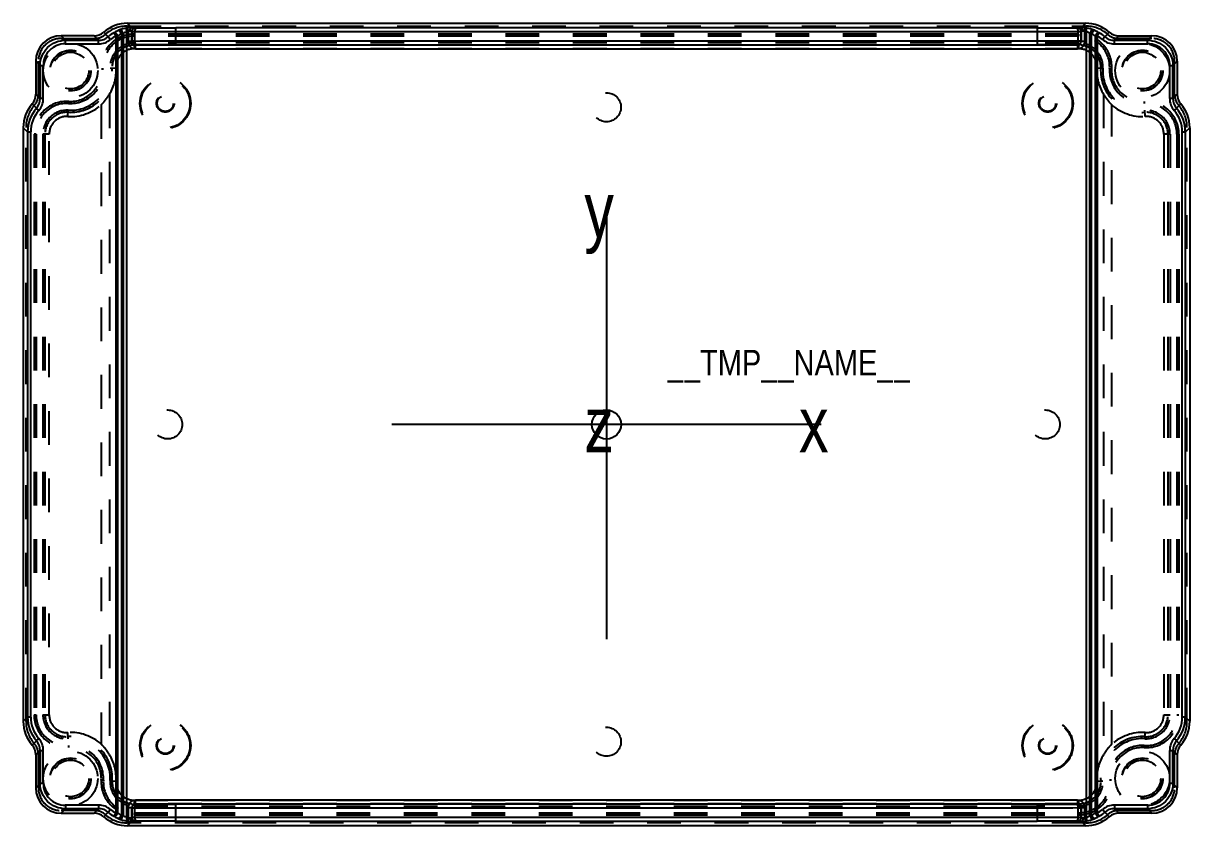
# Model space of a CAD drawing. Extents: x 0 to 841, y 0 to 594.
# Drawn here: x 257.3 to 417.2, y 247.1 to 357.1 of the extents above; entities that cross this region are included whole.
import ezdxf

# ---------------------------------------------------------------- set-up
doc = ezdxf.new("R2010")
doc.units = 0
doc.header["$LTSCALE"] = 46.255
doc.linetypes.add('HIDDEN', pattern=[0.2, 0.1, -0.1])
doc.layers.get('0').update_dxf_attribs({"linetype": 'CONTINUOUS'})
doc.layers.add('DEFAULT_2', color=8, linetype='HIDDEN')
doc.styles.get("Standard").update_dxf_attribs({"font": 'txt', "width": 0.85})
doc.styles.add('TEXTSTYLE_2', font='txt', dxfattribs={"width": 0.8})

msp = doc.modelspace()

# ---------------------------------------------------------------- linework, layer by layer
at = {"color": 7, "linetype": 'CONTINUOUS'}
for p, q in [((271.59, 357.09), (272.15, 356.52)), ((402.94, 357.09), (271.59, 357.09)), ((402.38, 356.52), (402.94, 357.09)), ((262.49, 355.39), (263.1, 354.78)), ((267.01, 355.39), (262.49, 355.39)), ((267.63, 354.77), (267.01, 355.39)), ((268.32, 355.87), (268.94, 355.26)), ((269.96, 355.38), (269.96, 248.85)), ((269.96, 355.38), (270.25, 355.38)), ((270.25, 356.09), (270.28, 356.13)), ((270.25, 248.85), (270.25, 355.38)), ((270.74, 355.63), (270.74, 248.6)), ((270.74, 355.63), (270.95, 355.63)), ((270.95, 355.63), (270.97, 355.67)), ((270.95, 248.6), (270.95, 355.63)), ((270.97, 355.67), (270.97, 248.56)), ((271.47, 355.97), (271.4, 356.47)), ((271.47, 248.26), (271.47, 355.97)), ((271.67, 356), (271.61, 356.5)), ((271.67, 356), (271.67, 354.61)), ((272.17, 354.61), (272.17, 356)), ((272.17, 356), (272.19, 355.99)), ((272.19, 355.99), (272.19, 354.63)), ((272.19, 355.99), (272.6, 355.99)), ((272.6, 354.63), (272.6, 355.99)), ((272.68, 356.49), (272.67, 356.5)), ((278.2, 354.14), (278.2, 356.47)), ((396.33, 356.47), (278.2, 356.47)), ((278.2, 355.97), (396.33, 355.97)), ((396.33, 356.47), (396.33, 354.14)), ((401.86, 356.5), (401.85, 356.49)), ((401.93, 355.99), (402.34, 355.99)), ((401.93, 354.63), (401.93, 355.99)), ((402.36, 356), (402.34, 355.99)), ((402.34, 354.63), (402.34, 355.99)), ((402.36, 356), (402.36, 354.61)), ((402.86, 356), (402.92, 356.5)), ((402.86, 354.61), (402.86, 356)), ((403.06, 355.97), (403.13, 356.47)), ((403.06, 355.97), (403.06, 248.26)), ((403.56, 248.56), (403.56, 355.67)), ((403.58, 355.63), (403.56, 355.67)), ((403.58, 355.63), (403.79, 355.63)), ((403.58, 355.63), (403.58, 248.6)), ((403.79, 248.6), (403.79, 355.63)), ((404.25, 356.13), (404.27, 356.09)), ((404.28, 355.38), (404.57, 355.38)), ((404.28, 355.38), (404.28, 248.85)), ((404.57, 355.38), (404.57, 248.85)), ((406.21, 355.87), (405.59, 355.26)), ((407.52, 355.39), (406.9, 354.77)), ((407.52, 355.39), (412.04, 355.39)), ((411.43, 354.78), (412.04, 355.39)), ((272.17, 354.61), (271.67, 354.61)), ((272.19, 354.63), (272.17, 354.61)), ((272.6, 354.63), (272.19, 354.63)), ((272.67, 353.61), (272.67, 354.11)), ((272.67, 353.61), (401.86, 353.61)), ((272.68, 354.11), (272.68, 354.13)), ((401.85, 354.11), (272.68, 354.11)), ((396.33, 354.64), (278.2, 354.64)), ((278.2, 354.14), (396.33, 354.14)), ((401.85, 354.13), (401.85, 354.11)), ((401.86, 354.11), (401.86, 353.61)), ((402.34, 354.63), (401.93, 354.63)), ((402.34, 354.63), (402.36, 354.61)), ((402.86, 354.61), (402.36, 354.61)), ((258.99, 351.89), (258.99, 347.37)), ((259.59, 351.29), (258.99, 351.89)), ((415.54, 351.89), (414.94, 351.29)), ((415.54, 351.89), (415.54, 347.37)), ((259.59, 351.29), (259.59, 346.77)), ((259.59, 351.29), (260.02, 351.29)), ((260.02, 346.77), (260.02, 351.29)), ((414.51, 351.29), (414.94, 351.29)), ((414.51, 346.77), (414.51, 351.29)), ((414.94, 346.77), (414.94, 351.29)), ((258.99, 347.37), (259.59, 346.77)), ((414.94, 346.77), (415.54, 347.37)), ((259.1, 345.46), (258.51, 346.06)), ((260.02, 346.77), (259.59, 346.77)), ((414.94, 346.77), (414.51, 346.77)), ((415.43, 345.46), (416.02, 346.06)), ((257.29, 342.79), (257.29, 261.44)), ((257.88, 342.2), (257.29, 342.79)), ((417.24, 342.79), (416.65, 342.2)), ((417.24, 342.79), (417.24, 261.44)), ((257.88, 342.2), (257.88, 262.03)), ((257.88, 342.2), (258.3, 342.2)), ((258.3, 262.03), (258.3, 342.2)), ((416.23, 342.2), (416.65, 342.2)), ((416.23, 262.03), (416.23, 342.2)), ((416.65, 262.03), (416.65, 342.2)), ((337.26, 331.55), (337.26, 272.68)), ((366.7, 302.12), (307.83, 302.12)), ((257.29, 261.44), (257.88, 262.03)), ((258.3, 262.03), (257.88, 262.03)), ((416.65, 262.03), (416.23, 262.03)), ((416.65, 262.03), (417.24, 261.44)), ((258.51, 258.17), (259.1, 258.77)), ((416.02, 258.17), (415.43, 258.77)), ((259.59, 257.46), (258.99, 256.86)), ((258.99, 256.86), (258.99, 252.34)), ((259.59, 257.46), (259.59, 252.94)), ((259.59, 257.46), (260.02, 257.46)), ((260.02, 252.94), (260.02, 257.46)), ((414.51, 257.46), (414.94, 257.46)), ((414.51, 252.94), (414.51, 257.46)), ((415.54, 256.86), (414.94, 257.46)), ((414.94, 252.94), (414.94, 257.46)), ((415.54, 256.86), (415.54, 252.34)), ((258.99, 252.34), (259.59, 252.94)), ((260.02, 252.94), (259.59, 252.94)), ((414.94, 252.94), (414.51, 252.94)), ((414.94, 252.94), (415.54, 252.34)), ((271.67, 249.62), (271.67, 248.23)), ((271.67, 249.62), (272.17, 249.62)), ((272.17, 249.62), (272.19, 249.6)), ((272.17, 248.23), (272.17, 249.62)), ((272.19, 249.6), (272.19, 248.24)), ((272.19, 249.6), (272.6, 249.6)), ((272.6, 248.24), (272.6, 249.6)), ((272.67, 250.12), (272.67, 250.62)), ((401.86, 250.62), (272.67, 250.62)), ((272.68, 250.1), (272.68, 250.12)), ((272.68, 250.12), (401.85, 250.12)), ((278.2, 247.76), (278.2, 250.09)), ((396.33, 250.09), (278.2, 250.09)), ((278.2, 249.59), (396.33, 249.59)), ((396.33, 250.09), (396.33, 247.76)), ((401.85, 250.12), (401.85, 250.1)), ((401.86, 250.62), (401.86, 250.12)), ((401.93, 249.6), (402.34, 249.6)), ((401.93, 248.24), (401.93, 249.6)), ((402.36, 249.62), (402.34, 249.6)), ((402.34, 248.24), (402.34, 249.6)), ((402.36, 249.62), (402.86, 249.62)), ((402.36, 249.62), (402.36, 248.23)), ((402.86, 248.23), (402.86, 249.62)), ((263.1, 249.45), (262.49, 248.84)), ((262.49, 248.84), (267.01, 248.84)), ((267.01, 248.84), (267.63, 249.46)), ((268.94, 248.97), (268.32, 248.36)), ((270.25, 248.85), (269.96, 248.85)), ((270.28, 248.1), (270.25, 248.14)), ((270.95, 248.6), (270.74, 248.6)), ((270.97, 248.56), (270.95, 248.6)), ((271.47, 248.26), (271.4, 247.76)), ((271.67, 248.23), (271.61, 247.73)), ((272.19, 248.24), (272.17, 248.23)), ((272.6, 248.24), (272.19, 248.24)), ((396.33, 248.26), (278.2, 248.26)), ((402.34, 248.24), (401.93, 248.24)), ((402.34, 248.24), (402.36, 248.23)), ((402.86, 248.23), (402.92, 247.73)), ((403.06, 248.26), (403.13, 247.76)), ((403.56, 248.56), (403.58, 248.6)), ((403.79, 248.6), (403.58, 248.6)), ((404.27, 248.14), (404.25, 248.1)), ((404.57, 248.85), (404.28, 248.85)), ((405.59, 248.97), (406.21, 248.36)), ((406.9, 249.46), (407.52, 248.84)), ((412.04, 248.84), (407.52, 248.84)), ((412.04, 248.84), (411.43, 249.45)), ((272.15, 247.71), (271.59, 247.14)), ((271.59, 247.14), (402.94, 247.14)), ((272.67, 247.73), (272.68, 247.74)), ((278.2, 247.76), (396.33, 247.76)), ((401.85, 247.74), (401.86, 247.73)), ((402.94, 247.14), (402.38, 247.71))]:
    msp.add_line(p, q, dxfattribs=at)
msp.add_circle((337.26, 302.12), 2, dxfattribs=at)
for centre, radius, start, end in [((267.63, 356.77), 2, 269.911, 310.7622), ((272.21, 351.46), 5.02, 119.8729, 130.7676), ((272.21, 351.43), 4.54, 119.7024, 130.5731), ((272.28, 351.53), 4.99, 113.957, 120.9708), ((269.38, 355.02), 0.936, 22.0985, 29.922), ((272.57, 351.53), 4.49, 114.0814, 121.0928), ((270.47, 355.66), 0.501, 0.1412, 112.0894), ((269.87, 355.37), 0.907, 16.719, 22.8438), ((272.15, 351.52), 5, 96.1672, 98.6658), ((272.15, 351.52), 4.5, 96.1634, 98.662), ((272.1, 352.03), 4.49, 89.2675, 96.1656), ((272.67, 356), 0.5, 90.0708, 179.9445), ((272.69, 355.99), 0.5, 90.0708, 179.9445), ((278.19, 1570.76), 1214.79, 269.73606, 270.00032), ((278.17, 1526.14), 1169.67, 269.73063, 270.00121), ((396.34, 1534.02), 1177.55, 269.99969, 270.26846), ((396.36, 1561.14), 1205.17, 269.99862, 270.26499), ((401.84, 355.99), 0.5, 0.0555, 89.9292), ((401.86, 356), 0.5, 0.0555, 89.9292), ((402.43, 352.04), 4.48, 83.8265, 90.7404), ((402.38, 351.52), 4.5, 81.338, 83.8366), ((402.38, 351.52), 5, 81.3342, 83.8328), ((404.06, 355.66), 0.501, 67.9062, 179.8633), ((404.66, 355.37), 0.907, 157.1562, 163.281), ((401.96, 351.53), 4.49, 58.9072, 65.9186), ((402.25, 351.53), 4.99, 59.0292, 66.043), ((405.15, 355.02), 0.936, 150.078, 157.9015), ((402.32, 351.43), 4.54, 49.4269, 60.2976), ((402.32, 351.46), 5.02, 49.2324, 60.1271), ((406.9, 356.77), 2, 229.2378, 270.089), ((267.62, 356.8), 2.52, 270.3549, 310.5468), ((272.66, 354.61), 0.499, 179.8868, 270.1132), ((272.69, 354.63), 0.5, 180.0842, 269.9158), ((278.17, -549.08), 903.72, 89.99816, 90.35338), ((278.19, -528.86), 883.01, 89.99959, 90.35801), ((396.34, -556.29), 910.94, 89.64802, 90.00043), ((396.35, -522.96), 877.1, 89.64078, 90.00162), ((401.84, 354.63), 0.5, 270.0842, 359.9158), ((401.86, 354.61), 0.499, 269.8868, 0.1132), ((406.91, 356.8), 2.52, 229.4532, 269.6451), ((257.6, 346.77), 1.98, 318.9598, 0.0301), ((257.55, 346.77), 2.48, 318.7799, 359.991), ((416.98, 346.77), 2.48, 180.009, 221.2201), ((416.93, 346.77), 1.98, 179.9699, 221.0402), ((262.85, 342.2), 4.97, 139.0158, 180.0049), ((262.76, 342.2), 4.45, 138.769, 179.9857), ((411.77, 342.2), 4.45, 0.0143, 41.231), ((411.67, 342.2), 4.97, 359.9951, 40.9842), ((262.85, 262.03), 4.97, 179.9951, 220.9842), ((262.76, 262.03), 4.45, 180.0143, 221.231), ((411.77, 262.03), 4.45, 318.769, 359.9857), ((411.67, 262.03), 4.97, 319.0158, 0.0049), ((257.6, 257.46), 1.98, 359.9699, 41.0402), ((257.55, 257.46), 2.48, 0.009, 41.2201), ((416.98, 257.46), 2.48, 138.7799, 179.991), ((416.93, 257.46), 1.98, 138.9598, 180.0301), ((267.62, 247.43), 2.52, 49.454, 89.6441), ((272.66, 249.62), 0.499, 89.8868, 180.1132), ((272.69, 249.6), 0.5, 90.0842, 179.9158), ((278.19, 1160.52), 910.94, 269.64802, 270.00043), ((278.17, 1127.19), 877.1, 269.64078, 270.00162), ((396.34, 1133.09), 883.01, 269.99959, 270.35801), ((396.36, 1153.31), 903.72, 269.99816, 270.35338), ((401.84, 249.6), 0.5, 0.0842, 89.9158), ((401.86, 249.62), 0.499, 359.8868, 90.1132), ((406.91, 247.43), 2.52, 90.3559, 130.546), ((267.63, 247.46), 2, 49.2379, 90.0889), ((272.21, 252.77), 5.02, 229.2324, 240.1271), ((272.21, 252.8), 4.54, 229.4269, 240.2976), ((272.28, 252.7), 4.99, 239.0292, 246.043), ((269.38, 249.21), 0.941, 329.1415, 337.8907), ((272.57, 252.7), 4.49, 238.9072, 245.9186), ((270.45, 248.6), 0.501, 247.3285, 359.8558), ((270.47, 248.57), 0.501, 247.9062, 359.8633), ((272.15, 252.71), 4.5, 261.338, 263.8366), ((272.67, 248.23), 0.5, 180.0555, 269.9292), ((272.69, 248.24), 0.5, 180.0555, 269.9292), ((278.17, -956.91), 1205.17, 89.99862, 90.26499), ((396.34, -966.53), 1214.79, 89.73606, 90.00032), ((401.84, 248.24), 0.5, 270.0708, 359.9445), ((401.86, 248.23), 0.5, 270.0708, 359.9445), ((402.38, 252.71), 4.5, 276.1634, 278.662), ((404.06, 248.57), 0.501, 180.1412, 292.0894), ((401.96, 252.7), 4.49, 294.0814, 301.0928), ((404.66, 248.86), 0.907, 196.719, 202.8438), ((402.25, 252.7), 4.99, 293.957, 300.9708), ((402.32, 252.8), 4.54, 299.7024, 310.5731), ((402.32, 252.77), 5.02, 299.8729, 310.7676), ((406.9, 247.46), 2, 89.9111, 130.7621), ((272.15, 252.71), 5, 261.3342, 263.8328), ((272.1, 252.19), 4.49, 263.8285, 270.7385), ((278.19, -929.79), 1177.55, 89.99969, 90.26846), ((396.35, -921.91), 1169.67, 89.73063, 90.00121), ((402.43, 252.2), 4.49, 269.267, 276.1661), ((402.38, 252.71), 5, 276.1672, 278.6658)]:
    msp.add_arc(centre, radius, start, end, dxfattribs=at)
for centre, major_axis, start_param, end_param in [((271.59, 352.09), (3.54, -3.54), 2.356537, 3.068278), ((402.94, 352.09), (3.54, 3.54), 0.073315, 0.785056), ((262.49, 351.89), (2.48, -2.48), 2.356537, 3.926648), ((267.01, 357.39), (-1.42, 1.42), -3.926648, -3.214907), ((407.52, 357.39), (1.42, 1.42), -3.068278, -2.356537), ((412.04, 351.89), (-2.48, -2.48), 2.356537, 3.926648), ((256.99, 347.37), (-1.42, 1.42), -3.068278, -2.356537), ((417.54, 347.37), (-1.42, -1.42), -0.785056, -0.073315), ((262.29, 342.79), (3.54, -3.54), -3.068278, -2.356537), ((412.24, 342.79), (-3.54, -3.54), 2.356537, 3.068278), ((262.29, 261.44), (3.54, 3.54), -3.926648, -3.214907), ((412.24, 261.44), (3.54, -3.54), 0.073315, 0.785056), ((256.99, 256.86), (1.42, 1.42), -0.785056, -0.073315), ((417.54, 256.86), (1.42, -1.42), -3.068278, -2.356537), ((262.49, 252.34), (2.48, 2.48), -3.926648, -2.356537), ((412.04, 252.34), (-2.48, 2.48), 2.356537, 3.926648), ((267.01, 246.84), (1.42, 1.42), 0.073315, 0.785056), ((271.59, 252.14), (3.54, 3.54), -3.068278, -2.356537), ((402.94, 252.14), (-3.54, 3.54), 2.356537, 3.068278), ((407.52, 246.84), (-1.42, 1.42), -0.785056, -0.073315)]:
    msp.add_ellipse(centre, major_axis=major_axis, ratio=0.999315, start_param=start_param, end_param=end_param, dxfattribs=at)
for points, knots in [([(269.26, 354.88), (269.22, 354.93), (269.14, 355.01), (269.04, 355.13), (268.98, 355.21), (268.94, 355.25), (268.94, 355.26)], [0, 0, 0, 0, 0.361405, 0.694761, 0.919425, 1, 1, 1, 1]), ([(270.19, 355.49), (270.16, 355.55), (270.09, 355.65), (269.94, 355.78), (269.78, 355.85), (269.71, 355.81)], [0, 0, 0, 0, 0.31769, 0.604511, 1, 1, 1, 1]), ([(269.96, 355.38), (269.9, 355.48), (269.82, 355.62), (269.74, 355.76), (269.71, 355.81)], [0, 0, 0, 0, 0.694721, 1, 1, 1, 1]), ([(270.91, 355.82), (270.86, 355.94), (270.66, 356.14), (270.37, 356.14), (270.25, 356.09)], [0, 0, 0, 0, 0.498986, 1, 1, 1, 1]), ([(270.7, 355.72), (270.68, 355.78), (270.62, 355.89), (270.49, 356.04), (270.33, 356.12), (270.25, 356.09)], [0, 0, 0, 0, 0.314294, 0.599054, 1, 1, 1, 1]), ([(270.28, 356.13), (270.29, 356.14), (270.33, 356.15), (270.39, 356.19), (270.5, 356.23), (270.63, 356.28), (270.8, 356.34), (271.05, 356.41), (271.26, 356.45), (271.4, 356.47)], [0, 0, 0, 0, 0.030083, 0.096125, 0.194654, 0.320764, 0.46943, 0.636054, 1, 1, 1, 1]), ([(270.97, 355.67), (270.97, 355.67), (270.99, 355.69), (271.02, 355.72), (271.07, 355.76), (271.16, 355.83), (271.29, 355.91), (271.41, 355.95), (271.47, 355.97)], [0, 0, 0, 0, 0.039837, 0.116592, 0.223434, 0.352901, 0.657624, 1, 1, 1, 1]), ([(271.91, 356.02), (271.89, 356.02), (271.81, 356.02), (271.73, 356.01), (271.67, 356)], [0, 0, 0, 0, 0.235698, 1, 1, 1, 1]), ([(271.91, 356.02), (271.91, 356.08), (271.92, 356.2), (271.97, 356.39), (272.08, 356.52), (272.15, 356.52)], [0, 0, 0, 0, 0.311648, 0.612637, 1, 1, 1, 1]), ([(272.17, 356), (272.16, 356.01), (272.13, 356.01), (272.09, 356.02), (272, 356.02), (271.94, 356.02), (271.91, 356.02)], [0, 0, 0, 0, 0.085103, 0.288689, 0.600603, 1, 1, 1, 1]), ([(272.15, 356.52), (272.22, 356.52), (272.35, 356.52), (272.49, 356.51), (272.58, 356.51), (272.62, 356.51), (272.65, 356.5), (272.67, 356.5), (272.67, 356.5)], [0, 0, 0, 0, 0.402813, 0.713742, 0.828926, 0.916154, 0.973782, 1, 1, 1, 1]), ([(272.68, 356.49), (272.67, 356.48), (272.64, 356.42), (272.62, 356.32), (272.6, 356.16), (272.6, 356.05), (272.6, 355.99)], [0, 0, 0, 0, 0.103345, 0.321693, 0.634923, 1, 1, 1, 1]), ([(401.93, 355.99), (401.93, 356.05), (401.93, 356.16), (401.91, 356.32), (401.89, 356.42), (401.86, 356.48), (401.84, 356.49)], [0, 0, 0, 0, 0.364913, 0.67803, 0.896571, 1, 1, 1, 1]), ([(401.86, 356.5), (401.86, 356.5), (401.88, 356.5), (401.9, 356.51), (401.95, 356.51), (402.04, 356.51), (402.18, 356.52), (402.31, 356.52), (402.38, 356.52)], [0, 0, 0, 0, 0.026218, 0.083846, 0.171074, 0.286258, 0.597187, 1, 1, 1, 1]), ([(402.62, 356.02), (402.58, 356.02), (402.52, 356.02), (402.44, 356.02), (402.4, 356.01), (402.37, 356.01), (402.36, 356)], [0, 0, 0, 0, 0.399397, 0.711311, 0.914897, 1, 1, 1, 1]), ([(402.62, 356.02), (402.62, 356.08), (402.61, 356.2), (402.55, 356.39), (402.45, 356.52), (402.38, 356.52)], [0, 0, 0, 0, 0.311648, 0.612637, 1, 1, 1, 1]), ([(402.86, 356), (402.84, 356), (402.76, 356.02), (402.68, 356.02), (402.62, 356.02)], [0, 0, 0, 0, 0.260525, 1, 1, 1, 1]), ([(403.56, 355.67), (403.55, 355.67), (403.54, 355.69), (403.51, 355.72), (403.46, 355.76), (403.37, 355.83), (403.24, 355.91), (403.12, 355.95), (403.06, 355.97)], [0, 0, 0, 0, 0.039185, 0.116533, 0.22355, 0.352766, 0.657823, 1, 1, 1, 1]), ([(403.13, 356.47), (403.27, 356.45), (403.48, 356.41), (403.73, 356.34), (403.89, 356.28), (404.03, 356.23), (404.14, 356.19), (404.2, 356.15), (404.24, 356.14), (404.25, 356.13)], [0, 0, 0, 0, 0.363946, 0.53057, 0.679236, 0.805344, 0.903875, 0.969917, 1, 1, 1, 1]), ([(404.27, 356.09), (404.16, 356.14), (403.87, 356.14), (403.67, 355.94), (403.62, 355.82)], [0, 0, 0, 0, 0.501014, 1, 1, 1, 1]), ([(404.27, 356.09), (404.2, 356.12), (404.04, 356.04), (403.91, 355.89), (403.85, 355.78), (403.83, 355.72)], [0, 0, 0, 0, 0.400666, 0.685548, 1, 1, 1, 1]), ([(404.82, 355.81), (404.74, 355.85), (404.58, 355.78), (404.44, 355.65), (404.37, 355.55), (404.34, 355.49)], [0, 0, 0, 0, 0.395517, 0.682514, 1, 1, 1, 1]), ([(404.82, 355.81), (404.79, 355.76), (404.71, 355.62), (404.63, 355.48), (404.57, 355.38)], [0, 0, 0, 0, 0.305003, 1, 1, 1, 1]), ([(405.27, 354.88), (405.31, 354.93), (405.39, 355.01), (405.49, 355.13), (405.55, 355.21), (405.59, 355.25), (405.59, 355.26)], [0, 0, 0, 0, 0.361405, 0.694761, 0.919425, 1, 1, 1, 1]), ([(259.59, 351.29), (259.59, 351.75), (259.77, 352.67), (260.56, 353.83), (261.72, 354.6), (262.64, 354.78), (263.1, 354.78)], [0, 0, 0, 0, 0.251244, 0.501082, 0.750495, 1, 1, 1, 1]), ([(263.03, 354.28), (262.64, 354.28), (261.85, 354.12), (260.85, 353.46), (260.18, 352.47), (260.02, 351.68), (260.02, 351.29)], [0, 0, 0, 0, 0.250311, 0.50005, 0.749545, 1, 1, 1, 1]), ([(263.03, 354.28), (263.41, 354.28), (264.95, 354.28), (266.48, 354.28), (267.63, 354.28)], [0, 0, 0, 0, 0.249604, 1, 1, 1, 1]), ([(263.05, 354.28), (263.05, 354.34), (263.05, 354.46), (263.06, 354.6), (263.07, 354.69), (263.08, 354.74), (263.09, 354.77), (263.09, 354.78), (263.1, 354.78)], [0, 0, 0, 0, 0.358819, 0.69083, 0.819803, 0.914895, 0.973367, 1, 1, 1, 1]), ([(263.1, 354.78), (263.47, 354.78), (264.98, 354.78), (266.49, 354.78), (267.63, 354.77)], [0, 0, 0, 0, 0.249607, 1, 1, 1, 1]), ([(267.61, 354.27), (267.61, 354.33), (267.61, 354.45), (267.62, 354.59), (267.62, 354.68), (267.62, 354.73), (267.63, 354.76), (267.63, 354.77), (267.63, 354.77)], [0, 0, 0, 0, 0.362316, 0.697048, 0.826852, 0.921353, 0.978115, 1, 1, 1, 1]), ([(271.67, 354.61), (271.67, 354.48), (271.72, 354.21), (271.94, 353.88), (272.27, 353.66), (272.54, 353.61), (272.67, 353.61)], [0, 0, 0, 0, 0.249995, 0.49997, 0.749978, 1, 1, 1, 1]), ([(272.6, 354.63), (272.6, 354.56), (272.6, 354.45), (272.62, 354.29), (272.64, 354.19), (272.67, 354.13), (272.68, 354.13)], [0, 0, 0, 0, 0.363354, 0.675734, 0.894892, 1, 1, 1, 1]), ([(401.84, 354.13), (401.86, 354.13), (401.89, 354.19), (401.91, 354.29), (401.93, 354.45), (401.93, 354.56), (401.93, 354.63)], [0, 0, 0, 0, 0.105026, 0.323996, 0.636486, 1, 1, 1, 1]), ([(401.86, 353.61), (401.99, 353.61), (402.26, 353.66), (402.59, 353.88), (402.81, 354.21), (402.86, 354.48), (402.86, 354.61)], [0, 0, 0, 0, 0.249995, 0.49997, 0.749978, 1, 1, 1, 1]), ([(406.9, 354.77), (408.03, 354.78), (409.54, 354.78), (411.06, 354.78), (411.43, 354.78)], [0, 0, 0, 0, 0.750393, 1, 1, 1, 1]), ([(406.92, 354.27), (406.92, 354.33), (406.92, 354.45), (406.91, 354.59), (406.91, 354.68), (406.91, 354.73), (406.9, 354.76), (406.9, 354.77), (406.9, 354.77)], [0, 0, 0, 0, 0.362317, 0.697049, 0.826853, 0.921354, 0.978116, 1, 1, 1, 1]), ([(406.9, 354.28), (408.05, 354.28), (409.58, 354.28), (411.12, 354.28), (411.5, 354.28)], [0, 0, 0, 0, 0.750396, 1, 1, 1, 1]), ([(411.48, 354.28), (411.48, 354.34), (411.48, 354.46), (411.47, 354.6), (411.46, 354.69), (411.45, 354.74), (411.44, 354.77), (411.44, 354.78), (411.43, 354.78)], [0, 0, 0, 0, 0.358818, 0.690829, 0.819801, 0.914895, 0.973366, 1, 1, 1, 1]), ([(411.43, 354.78), (411.89, 354.78), (412.81, 354.6), (413.97, 353.83), (414.76, 352.67), (414.94, 351.75), (414.94, 351.29)], [0, 0, 0, 0, 0.249505, 0.498918, 0.748756, 1, 1, 1, 1]), ([(414.51, 351.29), (414.51, 351.68), (414.35, 352.47), (413.68, 353.46), (412.68, 354.12), (411.89, 354.28), (411.5, 354.28)], [0, 0, 0, 0, 0.250455, 0.49995, 0.749691, 1, 1, 1, 1]), ([(259.41, 345.14), (259.37, 345.17), (259.29, 345.24), (259.19, 345.34), (259.13, 345.41), (259.11, 345.45), (259.1, 345.46), (259.1, 345.46)], [0, 0, 0, 0, 0.365474, 0.692465, 0.912371, 0.971491, 1, 1, 1, 1]), ([(415.12, 345.14), (415.16, 345.17), (415.24, 345.24), (415.34, 345.34), (415.4, 345.41), (415.42, 345.45), (415.43, 345.46), (415.43, 345.46)], [0, 0, 0, 0, 0.365474, 0.692465, 0.912371, 0.971491, 1, 1, 1, 1]), ([(259.41, 259.09), (259.37, 259.06), (259.29, 258.99), (259.19, 258.89), (259.13, 258.82), (259.11, 258.78), (259.1, 258.77), (259.1, 258.77)], [0, 0, 0, 0, 0.365474, 0.692465, 0.912371, 0.971491, 1, 1, 1, 1]), ([(415.12, 259.09), (415.16, 259.06), (415.24, 258.99), (415.34, 258.89), (415.4, 258.82), (415.42, 258.78), (415.43, 258.77), (415.43, 258.77)], [0, 0, 0, 0, 0.365474, 0.692465, 0.912371, 0.971491, 1, 1, 1, 1]), ([(263.1, 249.45), (262.64, 249.45), (261.72, 249.63), (260.56, 250.4), (259.77, 251.56), (259.59, 252.48), (259.59, 252.94)], [0, 0, 0, 0, 0.250063, 0.499362, 0.749309, 1, 1, 1, 1]), ([(260.02, 252.94), (260.02, 252.55), (260.18, 251.76), (260.85, 250.77), (261.85, 250.11), (262.64, 249.95), (263.03, 249.95)], [0, 0, 0, 0, 0.249893, 0.499495, 0.749126, 1, 1, 1, 1]), ([(414.94, 252.94), (414.94, 252.48), (414.76, 251.56), (413.97, 250.4), (412.81, 249.63), (411.89, 249.45), (411.43, 249.45)], [0, 0, 0, 0, 0.250691, 0.500638, 0.749937, 1, 1, 1, 1]), ([(411.5, 249.95), (411.89, 249.95), (412.68, 250.11), (413.68, 250.77), (414.35, 251.76), (414.51, 252.55), (414.51, 252.94)], [0, 0, 0, 0, 0.250874, 0.500506, 0.750107, 1, 1, 1, 1]), ([(267.63, 249.95), (266.48, 249.95), (264.95, 249.95), (263.41, 249.95), (263.03, 249.95)], [0, 0, 0, 0, 0.750396, 1, 1, 1, 1]), ([(263.05, 249.95), (263.05, 249.89), (263.05, 249.77), (263.06, 249.63), (263.07, 249.54), (263.08, 249.49), (263.09, 249.46), (263.09, 249.45), (263.1, 249.45)], [0, 0, 0, 0, 0.358818, 0.690829, 0.819801, 0.914895, 0.973366, 1, 1, 1, 1]), ([(267.61, 249.96), (267.61, 249.9), (267.61, 249.78), (267.62, 249.64), (267.62, 249.55), (267.62, 249.5), (267.63, 249.47), (267.63, 249.46), (267.63, 249.46)], [0, 0, 0, 0, 0.362317, 0.697049, 0.826853, 0.921354, 0.978116, 1, 1, 1, 1]), ([(272.67, 250.62), (272.54, 250.62), (272.27, 250.57), (271.94, 250.35), (271.72, 250.02), (271.67, 249.75), (271.67, 249.62)], [0, 0, 0, 0, 0.249995, 0.49997, 0.749978, 1, 1, 1, 1]), ([(272.68, 250.1), (272.67, 250.1), (272.64, 250.04), (272.62, 249.94), (272.6, 249.78), (272.6, 249.67), (272.6, 249.6)], [0, 0, 0, 0, 0.105026, 0.323996, 0.636486, 1, 1, 1, 1]), ([(401.93, 249.6), (401.93, 249.67), (401.93, 249.78), (401.91, 249.94), (401.89, 250.04), (401.86, 250.1), (401.84, 250.1)], [0, 0, 0, 0, 0.363354, 0.675734, 0.894892, 1, 1, 1, 1]), ([(402.86, 249.62), (402.86, 249.75), (402.81, 250.02), (402.59, 250.35), (402.26, 250.57), (401.99, 250.62), (401.86, 250.62)], [0, 0, 0, 0, 0.249995, 0.49997, 0.749978, 1, 1, 1, 1]), ([(406.92, 249.96), (406.92, 249.9), (406.92, 249.78), (406.91, 249.64), (406.91, 249.55), (406.91, 249.5), (406.9, 249.47), (406.9, 249.46), (406.9, 249.46)], [0, 0, 0, 0, 0.362316, 0.697048, 0.826852, 0.921353, 0.978115, 1, 1, 1, 1]), ([(411.5, 249.95), (411.12, 249.95), (409.58, 249.95), (408.05, 249.95), (406.9, 249.95)], [0, 0, 0, 0, 0.249604, 1, 1, 1, 1]), ([(411.48, 249.95), (411.48, 249.89), (411.48, 249.77), (411.47, 249.63), (411.46, 249.54), (411.45, 249.49), (411.44, 249.46), (411.44, 249.45), (411.43, 249.45)], [0, 0, 0, 0, 0.358819, 0.69083, 0.819803, 0.914895, 0.973367, 1, 1, 1, 1]), ([(267.63, 249.46), (266.49, 249.45), (264.98, 249.45), (263.47, 249.45), (263.1, 249.45)], [0, 0, 0, 0, 0.750393, 1, 1, 1, 1]), ([(269.26, 249.35), (269.22, 249.3), (269.14, 249.22), (269.04, 249.1), (268.98, 249.02), (268.94, 248.98), (268.94, 248.97)], [0, 0, 0, 0, 0.361405, 0.694761, 0.919425, 1, 1, 1, 1]), ([(269.71, 248.42), (269.74, 248.47), (269.82, 248.61), (269.9, 248.75), (269.96, 248.85)], [0, 0, 0, 0, 0.305003, 1, 1, 1, 1]), ([(269.71, 248.42), (269.78, 248.39), (269.94, 248.44), (270.08, 248.57), (270.15, 248.67), (270.18, 248.73)], [0, 0, 0, 0, 0.395704, 0.681884, 1, 1, 1, 1]), ([(270.25, 248.14), (270.34, 248.11), (270.52, 248.21), (270.65, 248.4), (270.71, 248.53), (270.74, 248.6)], [0, 0, 0, 0, 0.401072, 0.690823, 1, 1, 1, 1]), ([(271.4, 247.76), (271.26, 247.78), (271.05, 247.82), (270.8, 247.89), (270.63, 247.95), (270.5, 248), (270.39, 248.04), (270.33, 248.08), (270.29, 248.09), (270.28, 248.1)], [0, 0, 0, 0, 0.364608, 0.530673, 0.679443, 0.805438, 0.904127, 0.970179, 1, 1, 1, 1]), ([(271.47, 248.26), (271.41, 248.28), (271.29, 248.32), (271.16, 248.4), (271.07, 248.47), (271.02, 248.51), (270.99, 248.54), (270.97, 248.56), (270.97, 248.56)], [0, 0, 0, 0, 0.342178, 0.647257, 0.776455, 0.883439, 0.960837, 1, 1, 1, 1]), ([(271.67, 248.23), (271.69, 248.23), (271.77, 248.21), (271.85, 248.21), (271.91, 248.21)], [0, 0, 0, 0, 0.260522, 1, 1, 1, 1]), ([(271.91, 248.21), (271.94, 248.21), (272, 248.21), (272.09, 248.21), (272.13, 248.22), (272.16, 248.22), (272.17, 248.23)], [0, 0, 0, 0, 0.399397, 0.711311, 0.914897, 1, 1, 1, 1]), ([(271.91, 248.21), (271.91, 248.15), (271.92, 248.03), (271.97, 247.84), (272.08, 247.71), (272.15, 247.71)], [0, 0, 0, 0, 0.311648, 0.612637, 1, 1, 1, 1]), ([(272.6, 248.24), (272.6, 248.18), (272.6, 248.07), (272.62, 247.91), (272.64, 247.81), (272.67, 247.75), (272.68, 247.74)], [0, 0, 0, 0, 0.364913, 0.67803, 0.896571, 1, 1, 1, 1]), ([(401.84, 247.74), (401.86, 247.75), (401.89, 247.81), (401.91, 247.91), (401.93, 248.07), (401.93, 248.18), (401.93, 248.24)], [0, 0, 0, 0, 0.103345, 0.321693, 0.634923, 1, 1, 1, 1]), ([(402.36, 248.23), (402.37, 248.22), (402.4, 248.22), (402.44, 248.21), (402.52, 248.21), (402.58, 248.21), (402.62, 248.21)], [0, 0, 0, 0, 0.085103, 0.288689, 0.600603, 1, 1, 1, 1]), ([(402.62, 248.21), (402.62, 248.15), (402.61, 248.03), (402.55, 247.84), (402.45, 247.71), (402.38, 247.71)], [0, 0, 0, 0, 0.311648, 0.612637, 1, 1, 1, 1]), ([(402.62, 248.21), (402.64, 248.21), (402.72, 248.21), (402.8, 248.22), (402.86, 248.23)], [0, 0, 0, 0, 0.235696, 1, 1, 1, 1]), ([(403.06, 248.26), (403.12, 248.28), (403.24, 248.32), (403.37, 248.4), (403.46, 248.47), (403.51, 248.51), (403.54, 248.54), (403.55, 248.56), (403.56, 248.56)], [0, 0, 0, 0, 0.342179, 0.647246, 0.776459, 0.88344, 0.960836, 1, 1, 1, 1]), ([(404.25, 248.1), (404.24, 248.09), (404.2, 248.08), (404.14, 248.04), (404.03, 248), (403.89, 247.95), (403.73, 247.89), (403.48, 247.82), (403.27, 247.78), (403.13, 247.76)], [0, 0, 0, 0, 0.029821, 0.095873, 0.194562, 0.320557, 0.469311, 0.635392, 1, 1, 1, 1]), ([(403.62, 248.41), (403.67, 248.29), (403.87, 248.09), (404.16, 248.09), (404.27, 248.14)], [0, 0, 0, 0, 0.498986, 1, 1, 1, 1]), ([(404.27, 248.14), (404.2, 248.11), (404.04, 248.19), (403.91, 248.34), (403.85, 248.45), (403.83, 248.51)], [0, 0, 0, 0, 0.401048, 0.685941, 1, 1, 1, 1]), ([(404.36, 248.7), (404.39, 248.65), (404.46, 248.56), (404.6, 248.44), (404.75, 248.39), (404.82, 248.42)], [0, 0, 0, 0, 0.319018, 0.603607, 1, 1, 1, 1]), ([(404.57, 248.85), (404.63, 248.75), (404.71, 248.61), (404.79, 248.47), (404.82, 248.42)], [0, 0, 0, 0, 0.694721, 1, 1, 1, 1]), ([(405.27, 249.35), (405.31, 249.3), (405.39, 249.22), (405.49, 249.1), (405.55, 249.02), (405.59, 248.98), (405.59, 248.97)], [0, 0, 0, 0, 0.361405, 0.694761, 0.919425, 1, 1, 1, 1]), ([(411.43, 249.45), (411.06, 249.45), (409.54, 249.45), (408.03, 249.45), (406.9, 249.46)], [0, 0, 0, 0, 0.249607, 1, 1, 1, 1]), ([(272.67, 247.73), (272.67, 247.73), (272.65, 247.73), (272.62, 247.72), (272.58, 247.72), (272.49, 247.72), (272.35, 247.71), (272.22, 247.71), (272.15, 247.71)], [0, 0, 0, 0, 0.026218, 0.083846, 0.171074, 0.286258, 0.597187, 1, 1, 1, 1]), ([(402.38, 247.71), (402.31, 247.71), (402.18, 247.71), (402.04, 247.72), (401.95, 247.72), (401.9, 247.72), (401.88, 247.73), (401.86, 247.73), (401.86, 247.73)], [0, 0, 0, 0, 0.402813, 0.713742, 0.828926, 0.916154, 0.973782, 1, 1, 1, 1])]:
    msp.add_open_spline(points, degree=3, knots=knots, dxfattribs=at)
for points in [[(270.95, 355.63), (270.95, 355.7), (270.93, 355.76), (270.91, 355.82)], [(403.62, 355.82), (403.6, 355.76), (403.58, 355.7), (403.58, 355.63)], [(403.58, 248.6), (403.58, 248.53), (403.6, 248.47), (403.62, 248.41)], [(404.28, 248.85), (404.3, 248.8), (404.33, 248.75), (404.36, 248.7)]]:
    msp.add_open_spline(points, degree=3, dxfattribs=at)
at = {"layer": 'DEFAULT_2', "color": 8, "linetype": 'HIDDEN'}
for p, q in [((271.56, 356.72), (402.97, 356.72)), ((272.48, 355.62), (272.48, 355.33)), ((402.05, 355.62), (272.48, 355.62)), ((402.05, 355.33), (272.48, 355.33)), ((402.05, 355.33), (402.05, 355.62)), ((262.46, 355.02), (266.99, 355.02)), ((272.48, 354.4), (272.48, 353.59)), ((402.05, 354.4), (272.48, 354.4)), ((402.05, 354.12), (272.48, 354.12)), ((402.05, 353.59), (272.48, 353.59)), ((402.05, 353.59), (402.05, 354.4)), ((412.07, 355.02), (407.54, 355.02)), ((259.36, 347.39), (259.36, 351.92)), ((415.16, 347.39), (415.16, 351.92)), ((267.99, 350.86), (268.27, 350.87)), ((269.2, 350.93), (270.01, 350.97)), ((404.52, 350.97), (405.33, 350.93)), ((406.54, 350.86), (406.26, 350.87)), ((269.09, 347.35), (269.09, 256.88)), ((405.44, 347.35), (405.44, 256.88)), ((263.52, 346.39), (263.51, 346.11)), ((267.96, 345.91), (267.96, 258.32)), ((406.57, 258.32), (406.57, 345.91)), ((411.01, 346.39), (411.02, 346.11)), ((263.4, 344.33), (263.45, 345.18)), ((411.13, 344.33), (411.08, 345.18)), ((257.66, 261.41), (257.66, 342.82)), ((416.86, 261.41), (416.86, 342.82)), ((258.76, 341.9), (258.76, 262.33)), ((259.05, 341.9), (258.76, 341.9)), ((259.05, 341.9), (259.05, 262.33)), ((259.98, 341.9), (259.98, 262.33)), ((260.82, 341.9), (259.98, 341.9)), ((260.26, 341.9), (260.26, 262.33)), ((260.82, 262.33), (260.82, 341.9)), ((414.55, 341.9), (413.7, 341.9)), ((413.7, 341.9), (413.7, 262.33)), ((414.26, 341.9), (414.26, 262.33)), ((414.55, 341.9), (414.55, 262.33)), ((415.76, 341.9), (415.48, 341.9)), ((415.48, 341.9), (415.48, 262.33)), ((415.76, 341.9), (415.76, 262.33)), ((258.76, 262.33), (259.05, 262.33)), ((259.98, 262.33), (260.82, 262.33)), ((413.7, 262.33), (414.55, 262.33)), ((415.48, 262.33), (415.76, 262.33)), ((263.45, 259.05), (263.4, 259.9)), ((411.08, 259.05), (411.13, 259.9)), ((263.52, 257.84), (263.51, 258.12)), ((411.01, 257.84), (411.02, 258.12)), ((259.36, 252.31), (259.36, 256.84)), ((415.16, 252.31), (415.16, 256.84)), ((267.99, 253.37), (268.27, 253.36)), ((269.2, 253.3), (270.01, 253.26)), ((404.52, 253.26), (405.33, 253.3)), ((406.54, 253.37), (406.26, 253.36)), ((272.48, 250.64), (272.48, 249.83)), ((272.48, 250.64), (402.05, 250.64)), ((402.05, 250.12), (272.48, 250.12)), ((272.48, 249.83), (402.05, 249.83)), ((402.05, 249.83), (402.05, 250.64)), ((266.99, 249.22), (262.46, 249.22)), ((272.48, 248.9), (272.48, 248.62)), ((272.48, 248.9), (402.05, 248.9)), ((272.48, 248.62), (402.05, 248.62)), ((402.05, 248.62), (402.05, 248.9)), ((407.54, 249.22), (412.07, 249.22)), ((402.97, 247.52), (271.56, 247.52))]:
    msp.add_line(p, q, dxfattribs=at)
for centre, radius in [((263.76, 350.62), 3.73), ((410.76, 350.62), 3.73), ((263.76, 350.62), 2.8), ((263.76, 350.62), 2.78), ((263.76, 350.62), 2.51), ((410.76, 350.62), 2.8), ((410.76, 350.62), 2.78), ((410.76, 350.62), 2.51), ((276.76, 346.12), 3.48), ((276.76, 346.12), 3.38), ((397.76, 346.12), 3.48), ((397.76, 346.12), 3.38), ((276.76, 346.12), 1.2), ((276.76, 346.12), 1.1), ((337.26, 345.59), 1.99), ((397.76, 346.12), 1.2), ((397.76, 346.12), 1.1), ((277.09, 302.12), 1.99), ((397.44, 302.12), 1.99), ((276.76, 258.12), 3.48), ((276.76, 258.12), 3.38), ((397.76, 258.12), 3.48), ((397.76, 258.12), 3.38), ((276.76, 258.12), 1.2), ((276.76, 258.12), 1.1), ((337.26, 258.64), 1.99), ((397.76, 258.12), 1.2), ((397.76, 258.12), 1.1), ((263.76, 253.62), 3.73), ((263.76, 253.62), 2.8), ((263.76, 253.62), 2.78), ((263.76, 253.62), 2.51), ((410.76, 253.62), 3.73), ((410.76, 253.62), 2.8), ((410.76, 253.62), 2.78), ((410.76, 253.62), 2.51)]:
    msp.add_circle(centre, radius, dxfattribs=at)
for centre, radius, start, end in [((271.56, 352.12), 4.6, 89.9955, 130.7932), ((402.97, 352.12), 4.6, 49.2068, 90.0045), ((266.99, 357.41), 2.4, 269.9965, 310.794), ((272.48, 351.12), 4.5, 90, 183.2842), ((272.48, 351.12), 4.22, 90, 183.2842), ((402.05, 351.12), 4.5, 356.7158, 90), ((402.05, 351.12), 4.22, 356.7158, 90), ((407.54, 357.41), 2.4, 229.206, 270.0035), ((262.46, 351.92), 3.1, 89.9776, 180.0079), ((272.48, 351.12), 3.28, 90, 183.2842), ((272.48, 351.12), 3, 90, 183.2842), ((272.48, 351.12), 2.48, 90, 183.2842), ((402.05, 351.12), 3.28, 356.7158, 90), ((402.05, 351.12), 3, 356.7158, 90), ((402.05, 351.12), 2.48, 356.7158, 90), ((412.07, 351.92), 3.1, 359.9912, 90.0088), ((263.76, 350.62), 5.73, 266.7158, 3.2842), ((263.76, 350.62), 5.45, 266.7158, 3.2842), ((263.76, 350.62), 4.51, 266.7158, 3.2842), ((263.76, 350.62), 4.23, 266.7158, 3.2842), ((263.76, 350.62), 6.25, 328.4628, 3.2842), ((410.76, 350.62), 6.25, 176.7158, 211.5372), ((410.76, 350.62), 5.73, 176.7158, 273.2842), ((410.76, 350.62), 5.45, 176.7158, 273.2842), ((410.76, 350.62), 4.51, 176.7158, 273.2842), ((410.76, 350.62), 4.23, 176.7158, 273.2842), ((256.97, 347.39), 2.4, 319.206, 0.0035), ((417.56, 347.39), 2.4, 179.9965, 220.794), ((262.26, 342.82), 4.6, 139.2068, 180.0045), ((263.26, 341.9), 4.5, 86.7158, 180), ((263.26, 341.9), 4.22, 86.7158, 180), ((263.78, 350.6), 6.28, 266.5805, 311.6637), ((410.75, 350.6), 6.28, 228.336, 273.4198), ((411.26, 341.9), 4.5, 0, 93.2842), ((411.26, 341.9), 4.22, 0, 93.2842), ((412.27, 342.82), 4.6, 359.9955, 40.7932), ((263.26, 341.9), 3.28, 86.7158, 180), ((263.26, 341.9), 3, 86.7158, 180), ((263.26, 341.9), 2.43, 86.5618, 179.9849), ((411.26, 341.9), 3.28, 0, 93.2842), ((411.26, 341.9), 3, 0, 93.2842), ((411.27, 341.9), 2.43, 0.0166, 93.4366), ((263.26, 262.33), 4.5, 180, 273.2842), ((263.26, 262.33), 4.22, 180, 273.2842), ((263.26, 262.33), 3.28, 180, 273.2842), ((263.26, 262.33), 3, 180, 273.2842), ((263.26, 262.33), 2.43, 180.0151, 273.4382), ((411.26, 262.33), 4.5, 266.7158, 360), ((411.26, 262.33), 4.22, 266.7158, 360), ((411.26, 262.33), 3.28, 266.7158, 360), ((411.26, 262.33), 3, 266.7158, 360), ((411.27, 262.33), 2.43, 266.5628, 359.9836), ((262.26, 261.41), 4.6, 179.9955, 220.7932), ((412.27, 261.41), 4.6, 319.2068, 0.0045), ((263.78, 253.63), 6.28, 48.3363, 93.4195), ((263.76, 253.62), 5.73, 356.7158, 93.2842), ((410.76, 253.62), 5.73, 86.7158, 183.2842), ((410.75, 253.63), 6.28, 86.5804, 131.6638), ((256.97, 256.84), 2.4, 359.9965, 40.794), ((263.76, 253.62), 5.45, 356.7158, 93.2842), ((263.76, 253.62), 4.51, 356.7158, 93.2842), ((263.76, 253.62), 4.23, 356.7158, 93.2842), ((410.76, 253.62), 5.45, 86.7158, 183.2842), ((410.76, 253.62), 4.51, 86.7158, 183.2842), ((410.76, 253.62), 4.23, 86.7158, 183.2842), ((417.56, 256.84), 2.4, 139.206, 180.0035), ((263.76, 253.62), 6.25, 356.7158, 31.5372), ((410.76, 253.62), 6.25, 148.4628, 183.2842), ((272.48, 253.12), 4.5, 176.7158, 270), ((272.48, 253.12), 4.22, 176.7158, 270), ((272.48, 253.12), 3.28, 176.7158, 270), ((272.48, 253.12), 3, 176.7158, 270), ((272.48, 253.12), 2.48, 176.7158, 270), ((402.05, 253.12), 4.5, 270, 3.2842), ((402.05, 253.12), 4.22, 270, 3.2842), ((402.05, 253.12), 3.28, 270, 3.2842), ((402.05, 253.12), 3, 270, 3.2842), ((402.05, 253.12), 2.48, 270, 3.2842), ((262.46, 252.31), 3.1, 179.9776, 270.0079), ((412.07, 252.31), 3.1, 269.9912, 0.0088), ((266.99, 246.82), 2.4, 49.206, 90.0035), ((271.56, 252.11), 4.6, 229.2068, 270.0045), ((402.97, 252.11), 4.6, 269.9955, 310.7932), ((407.54, 246.82), 2.4, 89.9965, 130.794)]:
    msp.add_arc(centre, radius, start, end, dxfattribs=at)
for centre, start_param, end_param in [((263.47, 350.62), -0.809792, -0.527144), ((411.06, 350.62), -2.614449, -2.3318), ((263.47, 253.62), 0.527144, 0.809792), ((411.06, 253.62), 2.3318, 2.614449)]:
    msp.add_ellipse(centre, major_axis=(6.51, 0), ratio=0.998971, start_param=start_param, end_param=end_param, dxfattribs=at)

# ---------------------------------------------------------------- texts
at = {"color": 9, "linetype": 'CONTINUOUS', "char_height": 7.6, "width": 6.0822, "attachment_point": 1, "style": 'TEXTSTYLE_2'}
for s, insert in [('y', (334.22, 335.35)), ('z', (334.22, 305.92)), ('x', (363.66, 305.92))]:
    msp.add_mtext(s, dxfattribs=dict(at, insert=insert))
at = {"color": 7, "linetype": 'CONTINUOUS', "insert": (345.67, 312.34), "char_height": 3.5, "width": 38.675, "attachment_point": 1}
msp.add_mtext('__TMP__NAME__', dxfattribs=at)

doc.saveas('drawing.dxf')
